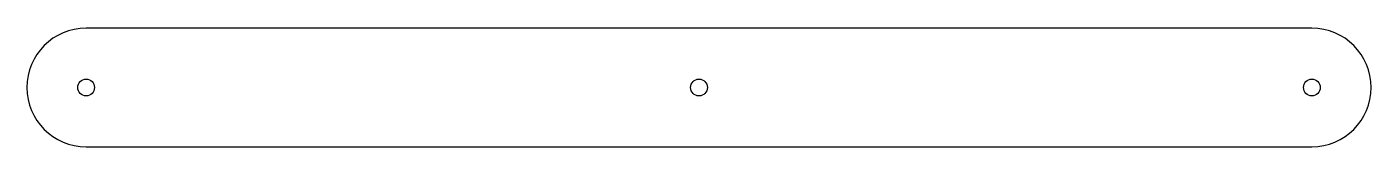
# Model space of a CAD drawing. Header units: millimetres. Extents: x 0 to 273, y 0 to 24.
import ezdxf

# ---------------------------------------------------------------- set-up
doc = ezdxf.new("R2010")
doc.units = ezdxf.units.MM
doc.layers.add('Case', color=255, linetype='Continuous')

msp = doc.modelspace()

# ---------------------------------------------------------------- linework, layer by layer
at = {"layer": 'Case'}
for p, q in [((260.71, 24.16), (12.23, 24.16)), ((12.23, 0.16), (260.71, 0.16))]:
    msp.add_line(p, q, dxfattribs=at)
for centre in [(12.23, 12.16), (136.47, 12.16), (260.71, 12.16)]:
    msp.add_circle(centre, 1.7, dxfattribs=at)
for centre, start, end in [((12.23, 12.16), 90, 270), ((260.71, 12.16), 270, 90)]:
    msp.add_arc(centre, 12, start, end, dxfattribs=at)

doc.saveas('drawing.dxf')
